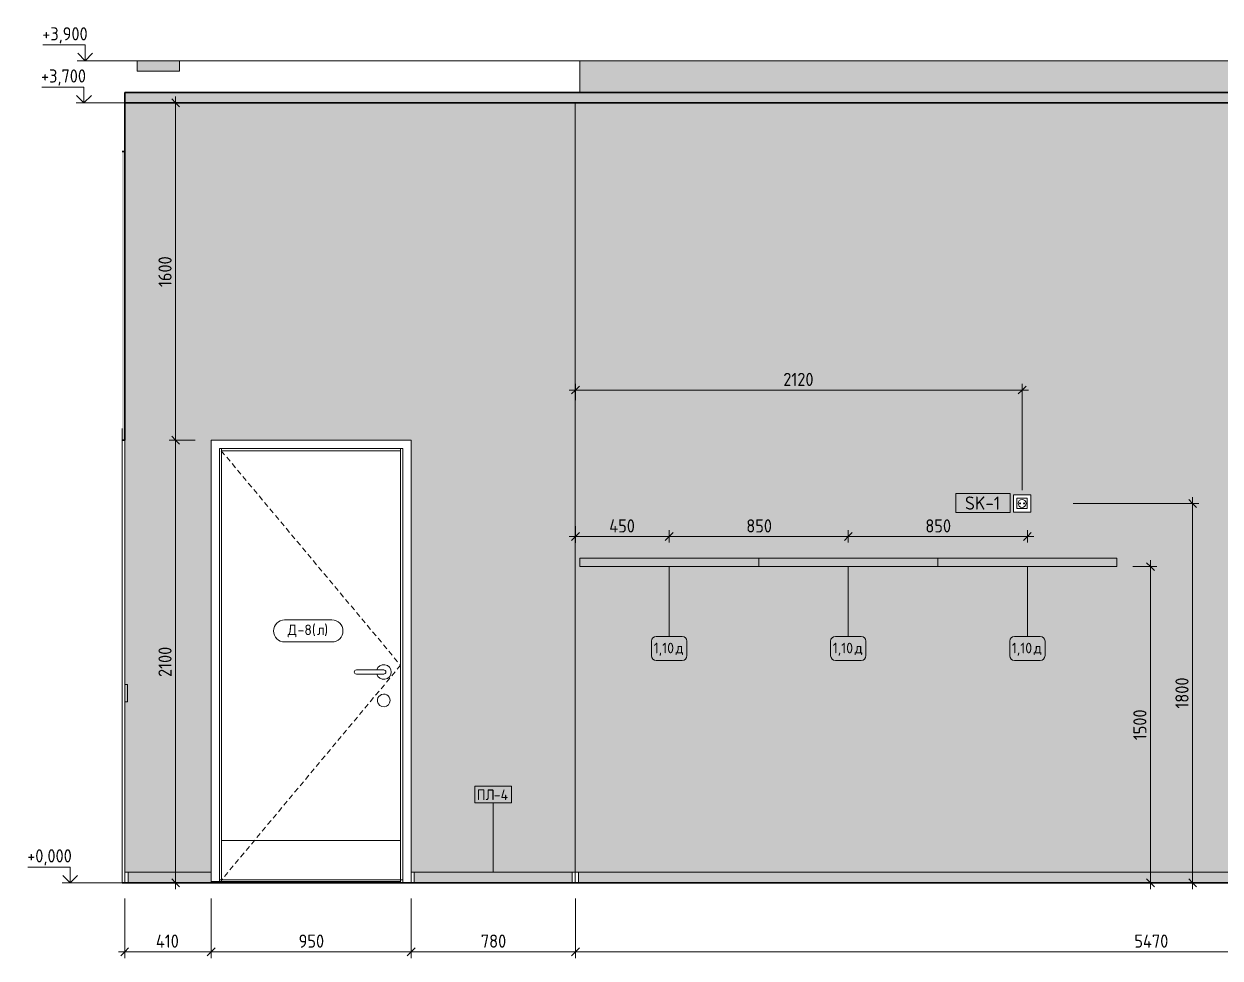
# Model space of a CAD drawing. Header units: millimetres. Extents: x 855 to 54851, y -2301 to 5636.
# Drawn here: x 20309 to 25987, y -357 to 4075 of the extents above; entities that cross this region are included whole.
import ezdxf

# ---------------------------------------------------------------- set-up
doc = ezdxf.new("R2010")
doc.units = ezdxf.units.MM
doc.linetypes.add('200_ШТРИХ__ш1_п0_6_', pattern=[40, 25, -15])
doc.linetypes.add('Штрих', pattern=[158.75, 79.375, -79.375])
for name, color, linetype, lineweight in [('A-ANNO-DIMS', 7, 'Continuous', 9), ('A-ANNO-DIMS-25', 7, 'Continuous', 9), ('A-DOOR', 7, 'Continuous', 9), ('A-DOOR-2', 7, 'Штрих', 9), ('A-DOOR-3', 7, '200_ШТРИХ__ш1_п0_6_', 9), ('A-DOOR-FRAM-1', 7, 'Continuous', 9), ('A-DOOR-FRAM-2', 7, 'Continuous', 18), ('A-DOOR-IDEN', 7, 'Continuous', 9), ('A-FLOR', 7, 'Continuous', 9), ('A-GENM', 7, 'Continuous', 9), ('A-GENM-IDEN', 7, 'Continuous', 9), ('A-WALL', 7, 'Continuous', 9), ('A-WALL-PATT', 7, 'Continuous', 9), ('E-ELEC-EQPM', 7, 'Continuous', 9), ('E-ELEC-FIXT-IDEN', 7, 'Continuous', 9), ('G-ANNO-DIMS', 7, 'Continuous', 9), ('G-ANNO-DIMS-1', 7, 'Continuous', 20), ('I-FURN-IDEN', 7, 'Continuous', 9), ('I-WALL', 7, 'Continuous', 9), ('Ограждение', 7, 'Continuous', 9), ('Поручни', 7, 'Continuous', 9), ('Электрические приборы', 7, 'Continuous', 9)]:
    doc.layers.add(name, color=color, linetype=linetype, lineweight=lineweight)
for name, color, linetype, lineweight, true_color in [('A-CLNG-1', 7, 'Continuous', 9, 0x787878), ('A-CLNG-FNSH-1', 7, 'Continuous', 30, 0x3c3c3c), ('A-FLOR-FNSH-1', 7, 'Continuous', 30, 0x3c3c3c), ('A-WALL-4', 7, 'Continuous', 30, 0x3c3c3c), ('A-WALL-FNSH-3', 7, 'Continuous', 30, 0x3c3c3c), ('I-FURN-4', 7, 'Continuous', 9, 0xc0c0c0), ('I-WALL-1', 7, 'Continuous', 9, 0x787878), ('Розетки', 7, 'Continuous', 9, 0xff1e23)]:
    doc.layers.add(name, color=color, linetype=linetype, lineweight=lineweight, true_color=true_color)
doc.layers.add('I-FURN-3', color=7, linetype='Continuous', lineweight=9, true_color=0xfbfbfb, transparency=0.7)
doc.styles.add('GOST Common_5', font='GOST_Common.ttf', dxfattribs={"height": 50})
doc.styles.add('GOST Common_6', font='GOST_Common.ttf', dxfattribs={"height": 62.5})
doc.styles.add('ISOCPEUR_2', font='isocpeur.ttf', dxfattribs={"width": 0.9, "height": 62.5})
doc.dimstyles.new('ISO-2_5_0_9К_БОЛЬШОЙ_1', dxfattribs={"dimscale": 304.8, "dimtxt": 62.248823, "dimasz": 0.123031, "dimexe": 0.098425, "dimexo": 0.246063, "dimgap": 0, "dimtad": 1, "dimdec": 0, "dimrnd": 10, "dimzin": 0, "dimdsep": 46, "dimtxsty": 'ISOCPEUR_2', "dimblk1": 'OBLIQUE', "dimblk2": 'OBLIQUE', "dimsah": 1, "dimcen": 0.09, "dimdle": 0.098425, "dimazin": 0, "dimtfac": 1, "dimtdec": 4, "dimtix": 1, "dimtmove": 0, "dimatfit": 3, "dimfxl": 1, "dimtvp": 1, "dimtolj": 1, "dimtzin": 0, "dimarcsym": 2})

# ---------------------------------------------------------------- blocks, each defined once
blk = doc.blocks.new('110_Дверь_СКБ_1Ст_Внутренняя1 - Д-8 950x2100h_охрана-32224770-Развертка 1_67-1')
at = {"layer": 'A-DOOR'}
for p, q in [((93360, 2050), (92510, 2050)), ((92510, 200), (92510, 2050)), ((93360, 2050), (93360, 200)), ((93150, 1010), (93280, 1010)), ((93280, 990), (93150, 990)), ((93280, 1010), (93246.5, 1010)), ((93246.5, 990), (93280, 990)), ((93360, 200), (92510, 200)), ((92510, 200), (92510, 14)), ((93360, 14), (93360, 200)), ((92510, 14), (93360, 14))]:
    blk.add_line(p, q, dxfattribs=at)
for centre, radius, start, end in [((93280, 1000), 35, 0, 163.3985), ((93150, 1000), 10, 90, 270), ((93280, 1000), 35, 196.6015, 360), ((93280, 1000), 10, 270, 90), ((93280, 1000), 10, 270, 90), ((93280, 865), 30, 0, 188.1699), ((93280, 865), 30, 188.1699, 0)]:
    blk.add_arc(centre, radius, start, end, dxfattribs=at)
at = {"layer": 'A-DOOR-2'}
for p, q in [((93410, 2100), (92460, 2100)), ((92460, 0), (92460, 2100)), ((93410, 2100), (92460, 2100)), ((92460, 0), (92460, 2100)), ((93410, 0), (93410, 2100)), ((93410, 0), (93410, 2100))]:
    blk.add_line(p, q, dxfattribs=at)
at = {"layer": 'A-DOOR-3'}
for p, q in [((92508.6, 2050), (93360, 1032)), ((93360, 1032), (92510, 14))]:
    blk.add_line(p, q, dxfattribs=at)
at = {"layer": 'A-DOOR-FRAM-1'}
for p, q in [((92500, 6.3), (92500, 2060)), ((92500, 2060), (93370, 2060)), ((92510, 2050), (92510, 2060)), ((92510, 2060), (92510, 200)), ((93360, 2050), (92510, 2050)), ((93360, 2060), (93360, 2050)), ((93360, 2060), (93360, 200)), ((93370, 2060), (93370, 0)), ((92510, 14), (92500, 14)), ((92510, 14), (92510, 6.3)), ((93360, 14), (93360, 6.3)), ((93370, 14), (93360, 14))]:
    blk.add_line(p, q, dxfattribs=at)
blk = doc.blocks.new('110_Дверь_СКБ_2Ст - Д-5_п_ Из игровой в коридор-32215844-Развертка 1_67-1')
at = {"layer": 'A-DOOR-FRAM-1'}
blk.add_line((92038, 2085), (92038, 0), dxfattribs=at)
at = {"layer": 'A-DOOR-FRAM-2'}
for p, q in [((92038, 2155), (92037.7, 2155)), ((92038, 2085), (92038, 2155)), ((92037.7, 2085), (92038, 2085))]:
    blk.add_line(p, q, dxfattribs=at)
blk = doc.blocks.new('GM_Отверстие прямоугольное _в плите_ - Отверстие-21985006-Развертка 1_67-1')
at = {"layer": 'A-GENM'}
blk.add_hatch(color=256, dxfattribs=at).paths.add_polyline_path([(92310, 3850), (92310, 3900), (92110, 3900), (92110, 3850)])
for p, q in [((92110, 3850), (92110, 3900)), ((92310, 3850), (92310, 3900)), ((92310, 3850), (92110, 3850))]:
    blk.add_line(p, q, dxfattribs=at)
blk = doc.blocks.new('Роз - p220-25282436-Развертка 1_67-1')
at = {"layer": 'Розетки'}
for p, q in [((96285.5, 1824.5), (96334.5, 1824.5)), ((96285.5, 1775.5), (96285.5, 1824.5)), ((96334.5, 1824.5), (96334.5, 1775.5)), ((96334.5, 1775.5), (96285.5, 1775.5))]:
    blk.add_line(p, q, dxfattribs=at)
for centre, radius, start, end in [((96310, 1800), 19, 0, 180), ((96310, 1800), 19, 180, 360), ((96300.5, 1800), 2.5, 0, 180), ((96300.5, 1800), 2.5, 180, 0), ((96319.5, 1800), 2.5, 0, 180), ((96319.5, 1800), 2.5, 180, 0)]:
    blk.add_arc(centre, radius, start, end, dxfattribs=at)
blk = doc.blocks.new('Рамки - Рамка х1-25282438-Развертка 1_67-1')
at = {"layer": 'E-ELEC-EQPM'}
for p, q in [((96269, 1841), (96351, 1841)), ((96269, 1759), (96269, 1841)), ((96285.5, 1824.5), (96285.5, 1775.5)), ((96334.5, 1824.5), (96285.5, 1824.5)), ((96334.5, 1775.5), (96334.5, 1824.5)), ((96351, 1841), (96351, 1759)), ((96285.5, 1775.5), (96334.5, 1775.5)), ((96351, 1759), (96269, 1759))]:
    blk.add_line(p, q, dxfattribs=at)
blk = doc.blocks.new('Плинтус - Плинтус светлый _сад_-32860278-Развертка 1_67-1')
at = {"layer": 'A-GENM'}
for p, q in [((92051, 0), (92051, 50)), ((92051, 50), (92066, 50)), ((92066, 50), (92066, 0))]:
    blk.add_line(p, q, dxfattribs=at)
blk = doc.blocks.new('Плинтус - Плинтус светлый _сад_-32860277-Развертка 1_67-1')
at = {"layer": 'A-GENM'}
blk.add_hatch(color=256, dxfattribs=at).paths.add_polyline_path([(92336.9, 0), (92460, 0), (92460, 50), (92066, 50), (92066, 0)])
for p, q in [((92066, 50), (92460, 50)), ((92460, 50), (92460, 0))]:
    blk.add_line(p, q, dxfattribs=at)
blk = doc.blocks.new('Плинтус - Плинтус светлый _сад_-32860279-Развертка 1_67-1')
at = {"layer": 'A-GENM'}
blk.add_hatch(color=256, dxfattribs=at).paths.add_polyline_path([(94131.7, 0), (94174, 0), (94174, 50), (93425, 50), (93425, 0), (93832.6, 0)])
for p, q in [((93410, 0), (93410, 50)), ((93410, 50), (93425, 50)), ((93425, 50), (94174, 50)), ((93425, 50), (93425, 0))]:
    blk.add_line(p, q, dxfattribs=at)
blk = doc.blocks.new('Плинтус - Плинтус светлый _сад_-32860280-Развертка 1_67-1')
at = {"layer": 'A-GENM'}
for p, q in [((94189, 50), (94174, 50)), ((94174, 50), (94174, 0)), ((94189, 50), (94189, 0))]:
    blk.add_line(p, q, dxfattribs=at)
blk = doc.blocks.new('Плинтус - Плинтус светлый _сад_-32860281-Развертка 1_67-1')
at = {"layer": 'A-GENM'}
blk.add_hatch(color=256, dxfattribs=at).paths.add_polyline_path([(99591, 0), (99660, 0), (99660, 50), (94204, 50), (94204, 0), (99553.6, 0)])
for p, q in [((94189, 0), (94189, 50)), ((94189, 50), (94204, 50)), ((94204, 50), (99660, 50)), ((94204, 50), (94204, 0)), ((99660, 50), (99660, 0))]:
    blk.add_line(p, q, dxfattribs=at)
blk = doc.blocks.new('Switch1 - Svitch х2-27773486-Развертка 1_67-1')
at = {"layer": 'Электрические приборы'}
blk.add_hatch(color=256, dxfattribs=at).paths.add_polyline_path([(92063, 859), (92063, 941), (92051, 941), (92051, 859)])
for p, q in [((92051, 941), (92063, 941)), ((92063, 941), (92063, 859)), ((92063, 859), (92051, 859))]:
    blk.add_line(p, q, dxfattribs=at)
blk = doc.blocks.new('Ограждение - Ограждение-33123519-Развертка 1_67-1')
at = {"layer": 'Ограждение'}
blk.add_hatch(color=256, dxfattribs=at).paths.add_polyline_path([(92460, 0), (93360, 0), (93360, 6.3), (92460, 6.3)])
at = {"layer": 'Поручни'}
for p, q in [((92460, 6.3), (93360, 6.3)), ((93360, 6.3), (93360, 0))]:
    blk.add_line(p, q, dxfattribs=at)
blk = doc.blocks.new('DIMBLOCK7-Развертка 1_67-1')
at = {"layer": 'A-ANNO-DIMS-25'}
for p, q in [((22927.5, -327), (22927.5, -75.1)), ((22927.5, -80.1), (22927.5, -357)), ((28397.5, -75), (28397.5, -357)), ((28397.5, -327), (28397.5, -75.1)), ((28397.5, -327), (22927.5, -327))]:
    blk.add_line(p, q, dxfattribs=at)
at = {"layer": 'A-ANNO-DIMS-25', "lineweight": 20}
for p, q in [((22927.5, -327), (22908.8, -345.8)), ((22927.5, -327), (22946.3, -308.3)), ((28397.5, -327), (28378.8, -345.8)), ((28397.5, -327), (28416.3, -308.3))]:
    blk.add_line(p, q, dxfattribs=at)
at = {"layer": 'A-ANNO-DIMS-25', "color": 0, "insert": (25580.5, -245.4), "char_height": 62.5, "width": 196.802, "attachment_point": 1, "line_spacing_factor": 1.149209, "style": 'ISOCPEUR_2'}
blk.add_mtext('5470', dxfattribs=at)
blk = doc.blocks.new('_Oblique')
at = {"color": 0, "linetype": 'ByBlock', "lineweight": -2}
blk.add_line((-0.5, -0.5), (0.5, 0.5), dxfattribs=at)
blk = doc.blocks.new('DIMBLOCK8-Развертка 1_67-1')
at = {"layer": 'A-ANNO-DIMS-25'}
for p, q in [((22147.5, -75), (22147.5, -357)), ((22147.5, -327), (22147.5, -75.1)), ((22927.5, -327), (22927.5, -75.1)), ((22927.5, -80.1), (22927.5, -357)), ((22927.5, -327), (22147.5, -327))]:
    blk.add_line(p, q, dxfattribs=at)
at = {"layer": 'A-ANNO-DIMS-25', "lineweight": 20}
for p, q in [((22147.5, -327), (22128.8, -345.8)), ((22147.5, -327), (22166.3, -308.3)), ((22927.5, -327), (22908.8, -345.8)), ((22927.5, -327), (22946.3, -308.3))]:
    blk.add_line(p, q, dxfattribs=at)
at = {"layer": 'A-ANNO-DIMS-25', "color": 0, "insert": (22478.3, -245.4), "char_height": 62.5, "width": 142.215, "attachment_point": 1, "line_spacing_factor": 1.149209, "style": 'ISOCPEUR_2'}
blk.add_mtext('780', dxfattribs=at)
blk = doc.blocks.new('DIMBLOCK9-Развертка 1_67-1')
at = {"layer": 'A-ANNO-DIMS-25'}
for p, q in [((21197.5, -75), (21197.5, -357)), ((21197.5, -327), (21197.5, -75.1)), ((22147.5, -75), (22147.5, -357)), ((22147.5, -327), (22147.5, -75.1)), ((22147.5, -327), (21197.5, -327))]:
    blk.add_line(p, q, dxfattribs=at)
at = {"layer": 'A-ANNO-DIMS-25', "lineweight": 20}
for p, q in [((21197.5, -327), (21178.8, -345.8)), ((21197.5, -327), (21216.3, -308.3)), ((22147.5, -327), (22128.8, -345.8)), ((22147.5, -327), (22166.3, -308.3))]:
    blk.add_line(p, q, dxfattribs=at)
at = {"layer": 'A-ANNO-DIMS-25', "color": 0, "insert": (21613.3, -245.4), "char_height": 62.5, "width": 142.215, "attachment_point": 1, "line_spacing_factor": 1.149209, "style": 'ISOCPEUR_2'}
blk.add_mtext('950', dxfattribs=at)
blk = doc.blocks.new('DIMBLOCK10-Развертка 1_67-1')
at = {"layer": 'A-ANNO-DIMS-25'}
for p, q in [((20787.5, -75), (20787.5, -357)), ((20787.5, -327), (20787.5, -75.1)), ((21197.5, -75), (21197.5, -357)), ((21197.5, -327), (21197.5, -75.1)), ((21197.5, -327), (20757.5, -327))]:
    blk.add_line(p, q, dxfattribs=at)
at = {"layer": 'A-ANNO-DIMS-25', "lineweight": 20}
for p, q in [((20787.5, -327), (20768.8, -345.8)), ((20787.5, -327), (20806.3, -308.3)), ((21197.5, -327), (21178.8, -345.8)), ((21197.5, -327), (21216.3, -308.3))]:
    blk.add_line(p, q, dxfattribs=at)
at = {"layer": 'A-ANNO-DIMS-25', "color": 0, "insert": (20935.7, -245.4), "char_height": 62.5, "width": 136.469, "attachment_point": 1, "line_spacing_factor": 1.149209, "style": 'ISOCPEUR_2'}
blk.add_mtext('410', dxfattribs=at)
blk = doc.blocks.new('DIMBLOCK11-Развертка 1_67-1')
at = {"layer": 'A-ANNO-DIMS-25'}
for p, q in [((20981.1, 3700), (21059.5, 3700)), ((21029.5, 3700), (20981.1, 3700)), ((21029.5, 3730), (21029.5, 2100)), ((21122.5, 2100), (20999.5, 2100)), ((21029.5, 2100), (21122.5, 2100))]:
    blk.add_line(p, q, dxfattribs=at)
at = {"layer": 'A-ANNO-DIMS-25', "lineweight": 20}
for p, q in [((21029.5, 3700), (21010.8, 3718.8)), ((21029.5, 3700), (21048.3, 3681.2)), ((21029.5, 2100), (21010.8, 2118.7)), ((21029.5, 2100), (21048.3, 2081.2))]:
    blk.add_line(p, q, dxfattribs=at)
at = {"layer": 'A-ANNO-DIMS-25', "color": 0, "insert": (20947.9, 2826.4), "char_height": 62.5, "width": 176.691, "attachment_point": 1, "rotation": 90, "line_spacing_factor": 1.149209, "style": 'ISOCPEUR_2'}
blk.add_mtext('1600', dxfattribs=at)
blk = doc.blocks.new('DIMBLOCK12-Развертка 1_67-1')
at = {"layer": 'A-ANNO-DIMS-25', "lineweight": 20}
for p, q in [((21029.5, 2100), (21010.8, 2118.7)), ((21029.5, 2100), (21048.3, 2081.2)), ((21029.5, 0), (21010.8, 18.8)), ((21029.5, 0), (21048.3, -18.8))]:
    blk.add_line(p, q, dxfattribs=at)
at = {"layer": 'A-ANNO-DIMS-25'}
for p, q in [((21122.5, 2100), (20999.5, 2100)), ((21029.5, 2100), (21029.5, -30)), ((21029.5, 2100), (21122.5, 2100)), ((20981.1, 0), (21059.5, 0)), ((21029.5, 0), (20981.1, 0))]:
    blk.add_line(p, q, dxfattribs=at)
at = {"layer": 'A-ANNO-DIMS-25', "color": 0, "insert": (20947.9, 976.4), "char_height": 62.5, "width": 176.691, "attachment_point": 1, "rotation": 90, "line_spacing_factor": 1.149209, "style": 'ISOCPEUR_2'}
blk.add_mtext('2100', dxfattribs=at)
blk = doc.blocks.new('DIMBLOCK14-Развертка 1_67-1')
at = {"layer": 'A-ANNO-DIMS-25'}
for p, q in [((22897.5, 2337.8), (25077.5, 2337.8)), ((22927.5, 2289.3), (22927.5, 2367.8)), ((22927.5, 2337.8), (22927.5, 2289.3)), ((25047.5, 1862.6), (25047.5, 2367.8)), ((25047.5, 2337.8), (25047.5, 1862.6))]:
    blk.add_line(p, q, dxfattribs=at)
at = {"layer": 'A-ANNO-DIMS-25', "lineweight": 20}
for p, q in [((22927.5, 2337.8), (22908.8, 2319.1)), ((22927.5, 2337.8), (22946.3, 2356.6)), ((25047.5, 2337.8), (25028.8, 2319.1)), ((25047.5, 2337.8), (25066.3, 2356.6))]:
    blk.add_line(p, q, dxfattribs=at)
at = {"layer": 'A-ANNO-DIMS-25', "color": 0, "insert": (23913.9, 2419.5), "char_height": 62.5, "width": 176.691, "attachment_point": 1, "line_spacing_factor": 1.149209, "style": 'ISOCPEUR_2'}
blk.add_mtext('2120', dxfattribs=at)
blk = doc.blocks.new('DIMBLOCK15-Развертка 1_67-1')
at = {"layer": 'A-ANNO-DIMS-25', "lineweight": 20}
for p, q in [((25856.9, 1800), (25838.2, 1818.8)), ((25856.9, 1800), (25875.7, 1781.2)), ((25856.9, 0), (25838.2, 18.8)), ((25856.9, 0), (25875.7, -18.8))]:
    blk.add_line(p, q, dxfattribs=at)
at = {"layer": 'A-ANNO-DIMS-25'}
for p, q in [((25856.9, 1830), (25856.9, -30)), ((25289.5, 1800), (25886.9, 1800)), ((25856.9, 1800), (25289.5, 1800)), ((25808.4, 0), (25886.9, 0)), ((25856.9, 0), (25808.4, 0))]:
    blk.add_line(p, q, dxfattribs=at)
at = {"layer": 'A-ANNO-DIMS-25', "color": 0, "insert": (25775.3, 826.4), "char_height": 62.5, "width": 176.691, "attachment_point": 1, "rotation": 90, "line_spacing_factor": 1.149209, "style": 'ISOCPEUR_2'}
blk.add_mtext('1800', dxfattribs=at)
blk = doc.blocks.new('DIMBLOCK16-Развертка 1_67-1')
at = {"layer": 'A-ANNO-DIMS-25'}
for p, q in [((24222.5, 1615), (24222.5, 1672.9)), ((25072.5, 1615), (25072.5, 1672.9)), ((25102.5, 1642.9), (24222.5, 1642.9)), ((24222.5, 1642.9), (24222.5, 1615)), ((25072.5, 1642.9), (25072.5, 1615))]:
    blk.add_line(p, q, dxfattribs=at)
at = {"layer": 'A-ANNO-DIMS-25', "lineweight": 20}
for p, q in [((24222.5, 1642.9), (24241.3, 1661.7)), ((25072.5, 1642.9), (25091.3, 1661.7)), ((24222.5, 1642.9), (24203.8, 1624.2)), ((25072.5, 1642.9), (25053.8, 1624.2))]:
    blk.add_line(p, q, dxfattribs=at)
at = {"layer": 'A-ANNO-DIMS-25', "color": 0, "insert": (24588.3, 1724.6), "char_height": 62.5, "width": 142.215, "attachment_point": 1, "line_spacing_factor": 1.149209, "style": 'ISOCPEUR_2'}
blk.add_mtext('850', dxfattribs=at)
blk = doc.blocks.new('DIMBLOCK17-Развертка 1_67-1')
at = {"layer": 'A-ANNO-DIMS-25'}
for p, q in [((23372.5, 1615), (23372.5, 1672.9)), ((24222.5, 1615), (24222.5, 1672.9)), ((24222.5, 1642.9), (23372.5, 1642.9)), ((23372.5, 1642.9), (23372.5, 1615)), ((24222.5, 1642.9), (24222.5, 1615))]:
    blk.add_line(p, q, dxfattribs=at)
at = {"layer": 'A-ANNO-DIMS-25', "lineweight": 20}
for p, q in [((23372.5, 1642.9), (23391.3, 1661.7)), ((24222.5, 1642.9), (24241.3, 1661.7)), ((23372.5, 1642.9), (23353.8, 1624.2)), ((24222.5, 1642.9), (24203.8, 1624.2))]:
    blk.add_line(p, q, dxfattribs=at)
at = {"layer": 'A-ANNO-DIMS-25', "color": 0, "insert": (23738.3, 1724.6), "char_height": 62.5, "width": 142.215, "attachment_point": 1, "line_spacing_factor": 1.149209, "style": 'ISOCPEUR_2'}
blk.add_mtext('850', dxfattribs=at)
blk = doc.blocks.new('DIMBLOCK18-Развертка 1_67-1')
at = {"layer": 'A-ANNO-DIMS-25'}
for p, q in [((22927.5, 1691.4), (22927.5, 1612.9)), ((22927.5, 1642.9), (22927.5, 1691.4)), ((23372.5, 1615), (23372.5, 1672.9)), ((23372.5, 1642.9), (22897.5, 1642.9)), ((23372.5, 1642.9), (23372.5, 1615))]:
    blk.add_line(p, q, dxfattribs=at)
at = {"layer": 'A-ANNO-DIMS-25', "lineweight": 20}
for p, q in [((22927.5, 1642.9), (22946.3, 1661.7)), ((23372.5, 1642.9), (23391.3, 1661.7)), ((22927.5, 1642.9), (22908.8, 1624.2)), ((23372.5, 1642.9), (23353.8, 1624.2))]:
    blk.add_line(p, q, dxfattribs=at)
at = {"layer": 'A-ANNO-DIMS-25', "color": 0, "insert": (23087.8, 1724.6), "char_height": 62.5, "width": 149.397, "attachment_point": 1, "line_spacing_factor": 1.149209, "style": 'ISOCPEUR_2'}
blk.add_mtext('450', dxfattribs=at)
blk = doc.blocks.new('DIMBLOCK19-Развертка 1_67-1')
at = {"layer": 'A-ANNO-DIMS-25'}
for p, q in [((25572.5, 1500), (25686.9, 1500)), ((25656.9, 1500), (25572.5, 1500)), ((25656.9, 1530), (25656.9, -30)), ((25608.4, 0), (25686.9, 0)), ((25656.9, 0), (25608.4, 0))]:
    blk.add_line(p, q, dxfattribs=at)
at = {"layer": 'A-ANNO-DIMS-25', "lineweight": 20}
for p, q in [((25656.9, 1500), (25638.2, 1518.7)), ((25656.9, 1500), (25675.7, 1481.2)), ((25656.9, 0), (25638.2, 18.8)), ((25656.9, 0), (25675.7, -18.8))]:
    blk.add_line(p, q, dxfattribs=at)
at = {"layer": 'A-ANNO-DIMS-25', "color": 0, "insert": (25575.3, 676.4), "char_height": 62.5, "width": 176.691, "attachment_point": 1, "rotation": 90, "line_spacing_factor": 1.149209, "style": 'ISOCPEUR_2'}
blk.add_mtext('1500', dxfattribs=at)
blk = doc.blocks.new('М_двери - Типоразмер_рамка-25223575-Развертка 1_67-1')
at = {"layer": 'A-DOOR-IDEN'}
for p, q in [((93033.9, 1247), (92809.1, 1247)), ((92809.1, 1143), (93033.9, 1143))]:
    blk.add_line(p, q, dxfattribs=at)
for centre, start, end in [((92809.1, 1195), 90, 270), ((93033.9, 1195), 270, 90)]:
    blk.add_arc(centre, 52, start, end, dxfattribs=at)
blk = doc.blocks.new('М_силовых электроприборов_РАЗВЕРТКИ - Типоразмер_примечание-27444908-Развертка 1_67-1')
at = {"layer": 'E-ELEC-FIXT-IDEN'}
for p, q in [((96253.9, 1847.4), (95995.6, 1847.4)), ((95995.6, 1847.4), (95995.6, 1757.3)), ((96253.9, 1757.3), (96253.9, 1847.4)), ((95995.6, 1757.3), (96253.9, 1757.3))]:
    blk.add_line(p, q, dxfattribs=at)
blk = doc.blocks.new('Mark Reiling - Mark Reiling-26174330-Развертка 1_67-1')
at = {"layer": 'A-GENM-IDEN'}
for p, q in [((93712.8, 457.8), (93712.8, 379)), ((93712.8, 457.8), (93886.2, 457.8)), ((93886.2, 457.8), (93712.8, 457.8)), ((93712.8, 457.8), (93712.8, 379)), ((93886.2, 379), (93886.2, 457.8)), ((93886.2, 379), (93886.2, 457.8)), ((93712.8, 379), (93886.2, 379)), ((93712.8, 379), (93886.2, 379))]:
    blk.add_line(p, q, dxfattribs=at)
blk = doc.blocks.new('Высотные отметки - Стрелка_Верх-17668718-Развертка 1_67-1')
at = {"layer": 'G-ANNO-DIMS'}
for p, q in [((91862.3, 3975), (91662.3, 3975)), ((91862.3, 3900), (91862.3, 3975)), ((91900.2, 3900), (91825.2, 3900))]:
    blk.add_line(p, q, dxfattribs=at)
at = {"layer": 'G-ANNO-DIMS-1'}
for q in [(91827, 3935.4), (91897.7, 3935.4)]:
    blk.add_line((91862.3, 3900), q, dxfattribs=at)
blk = doc.blocks.new('Марка_Мебель - В прямоуг_Balcon_Марка-25523697-Развертка 1_67-1')
at = {"layer": 'I-FURN-IDEN'}
for p, q in [((94551.1, 1146.5), (94551.1, 1077.5)), ((94573.6, 1169), (94696.4, 1169)), ((94718.9, 1146.5), (94718.9, 1077.7)), ((94573.5, 1055.2), (94696.4, 1055.2))]:
    blk.add_line(p, q, dxfattribs=at)
for centre, radius, start, end in [((94573.6, 1146.5), 22.5, 90, 180), ((94696.4, 1146.5), 22.5, 0, 90), ((94573.5, 1077.5), 22.3, 180, 270), ((94696.4, 1077.7), 22.5, 270, 0)]:
    blk.add_arc(centre, radius, start, end, dxfattribs=at)

msp = doc.modelspace()

# ---------------------------------------------------------------- hatches: boundary and pattern name
at = {"layer": 'A-CLNG-1'}
msp.add_hatch(color=256, dxfattribs=at).paths.add_polyline_path([(23168.4, 3700), (30307.5, 3700), (30307.5, 3750), (20787.5, 3750), (20787.5, 3700), (22947.5, 3700)])
at = {"layer": 'A-WALL-PATT'}
msp.add_hatch(color=256, dxfattribs=at).paths.add_polyline_path([(20803.5, 50), (21197.5, 50), (21197.5, 2100), (22147.5, 2100), (22147.5, 50), (22926.5, 50), (22926.5, 3700), (20788.5, 3700), (20788.5, 941), (20800.5, 941), (20800.5, 859), (20788.5, 859), (20788.5, 50), (20798.3, 50)])
h = msp.add_hatch(color=256, dxfattribs=at)
h.paths.add_polyline_path([(30306.5, 0), (30306.5, 3700), (22926.5, 3700), (22926.5, 50), (28397.5, 50), (28397.5, 2100), (29447.5, 2100), (29447.5, 50), (30305.9, 50), (30305.9, 0)])
h.paths.add_polyline_path([(24647.5, 1500), (22947.5, 1500), (22947.5, 1540), (25497.5, 1540), (25497.5, 1500), (24963.2, 1500)])
h.paths.add_polyline_path([(29597.5, 1550), (29597.5, 1650), (29697.5, 1650), (29697.5, 1550), (29669.5, 1550)])
h.paths.add_polyline_path([(25038, 1759), (25006.5, 1759), (25006.5, 1841), (25088.5, 1841), (25088.5, 1759), (25072, 1759)])
h.paths.add_polyline_path([(25057, 1797.5), (25058.3, 1797.8), (25059.2, 1798.7), (25059.5, 1800), (25059.2, 1801.2), (25058.3, 1802.2), (25057, 1802.5), (25055.8, 1802.2), (25054.9, 1801.2), (25054.5, 1800), (25054.9, 1798.7), (25055.8, 1797.8), (25056.8, 1797.5)])
h.paths.add_polyline_path([(25038, 1797.5), (25039.3, 1797.8), (25040.2, 1798.7), (25040.5, 1800), (25040.2, 1801.2), (25039.3, 1802.2), (25038, 1802.5), (25036.8, 1802.2), (25035.9, 1801.2), (25035.5, 1800), (25035.9, 1798.7), (25036.8, 1797.8), (25038, 1797.5)])
h.paths.add_polyline_path([(28972.5, 2250), (28872.5, 2250), (28872.5, 2350), (28972.5, 2350)])
at = {"layer": 'I-FURN-3'}
for points in [[(22947.5, 1500), (23797.5, 1500), (23797.5, 1540), (22947.5, 1540)], [(23797.5, 1500), (24647.5, 1500), (24647.5, 1540), (23797.5, 1540)], [(24647.5, 1500), (25497.5, 1500), (25497.5, 1540), (24647.5, 1540)]]:
    msp.add_hatch(color=256, dxfattribs=at).paths.add_polyline_path(points)
at = {"layer": 'I-WALL'}
msp.add_hatch(color=256, dxfattribs=at).paths.add_polyline_path([(29447.5, 3750), (30307.5, 3750), (30307.5, 3900), (22947.5, 3900), (22947.5, 3750), (29151.2, 3750)])
at = {"layer": 'I-WALL-1'}
h = msp.add_hatch(dxfattribs=at)
h.set_pattern_fill('FP_9', color=256, style=0, pattern_type=2)
h.set_pattern_definition([(0, (23948.7474, 0), (30.48, 7.62), [2.515, -20.345, 2.515, -20.345, -121.92]), (0, (23948.7474, 0), (30.48, 7.62), [-45.72, 2.515, -43.205, 2.515, -20.345, -53.34]), (0, (23948.7474, 0), (30.48, 7.62), [-114.3, 2.515, -12.725, 2.515, -35.585]), (120, (23960.1774, 3.81), (-21.839114, 22.586454), [2.515, -20.345, 2.515, -20.345, -121.92]), (120, (23960.1774, 3.81), (-21.839114, 22.586454), [-45.72, 2.515, -43.205, 2.515, -20.345, -53.34]), (120, (23960.1774, 3.81), (-21.839114, 22.586454), [-114.3, 2.515, -12.725, 2.515, -35.585]), (240, (23963.9874, 19.05), (-8.640886, -30.206454), [2.515, -20.345, 2.515, -20.345, -121.92]), (240, (23963.9874, 19.05), (-8.640886, -30.206454), [-45.72, 2.515, -43.205, 2.515, -20.345, -53.34]), (240, (23963.9874, 19.05), (-8.640886, -30.206454), [-114.3, 2.515, -12.725, 2.515, -35.585])])
h.paths.add_polyline_path([(20787.5, 2100), (20787.5, 3470), (20775.3, 3470), (20775.3, 2100)])

# ---------------------------------------------------------------- linework, layer by layer
at = {"layer": 'A-CLNG-FNSH-1'}
for p, q in [((30307.5, 3750), (20787.5, 3750)), ((20787.5, 3750), (20787.5, 3700)), ((20788.5, 3700), (30306.5, 3700))]:
    msp.add_line(p, q, dxfattribs=at)
at = {"layer": 'A-FLOR'}
for p, q in [((20775.3, 3900), (30347.7, 3900)), ((30347.7, -0.1), (20775.3, -0.1))]:
    msp.add_line(p, q, dxfattribs=at)
at = {"layer": 'A-FLOR-FNSH-1'}
msp.add_line((30307.5, 0), (20775.3, 0), dxfattribs=at)
at = {"layer": 'A-GENM-IDEN'}
msp.add_line((22537, 50), (22537, 378), dxfattribs=at)
at = {"layer": 'A-WALL'}
msp.add_line((20787.5, 2100), (20787.5, 3470), dxfattribs=at)
at = {"layer": 'A-WALL-4'}
for p, q in [((20787.5, 3470), (20775.3, 3470)), ((20775.3, 2100), (20787.5, 2100))]:
    msp.add_line(p, q, dxfattribs=at)
at = {"layer": 'A-WALL-FNSH-3'}
for p, q in [((20787.5, 3700), (20787.5, 3470)), ((20788.5, 3700), (20787.5, 3700)), ((20788.5, 2100), (20788.5, 3700)), ((20787.5, 2100), (20788.5, 2100))]:
    msp.add_line(p, q, dxfattribs=at)
at = {"layer": 'G-ANNO-DIMS'}
for p, q in [((20872.3, 3900), (20599.9, 3900)), ((20919, 3700), (20594, 3700)), ((20884.7, 0), (20528.5, 0))]:
    msp.add_line(p, q, dxfattribs=at)
at = {"layer": 'I-FURN-4'}
for p, q in [((22947.5, 1540), (23797.5, 1540)), ((22947.5, 1500), (22947.5, 1540)), ((23797.5, 1540), (24647.5, 1540)), ((23797.5, 1500), (23797.5, 1540)), ((23797.5, 1500), (23797.5, 1540)), ((24647.5, 1540), (25497.5, 1540)), ((24647.5, 1500), (24647.5, 1540)), ((24647.5, 1500), (24647.5, 1540)), ((25497.5, 1500), (25497.5, 1540)), ((23797.5, 1500), (22947.5, 1500)), ((24647.5, 1500), (23797.5, 1500)), ((25497.5, 1500), (24647.5, 1500))]:
    msp.add_line(p, q, dxfattribs=at)
at = {"layer": 'I-FURN-IDEN'}
for p, q in [((23372.5, 1500), (23372.5, 1169)), ((24222.5, 1500), (24222.5, 1169)), ((25072.5, 1500), (25072.5, 1169))]:
    msp.add_line(p, q, dxfattribs=at)
at = {"layer": 'I-WALL'}
for p, q in [((22947.5, 3900), (22947.5, 3750)), ((22926.5, 3700), (22926.5, 0)), ((20787.5, 0), (20787.5, 2100)), ((20788.5, 2100), (20788.5, 0)), ((21197.5, 50), (21197.5, 2100)), ((21197.5, 2100), (22147.5, 2100)), ((22147.5, 2100), (22147.5, 0))]:
    msp.add_line(p, q, dxfattribs=at)

# ---------------------------------------------------------------- block references
at = {"layer": 'A-DOOR'}
msp.add_blockref('110_Дверь_СКБ_1Ст_Внутренняя1 - Д-8 950x2100h_охрана-32224770-Развертка 1_67-1', (-71262.5, 0), dxfattribs=at)
at = {"layer": 'A-DOOR-FRAM-1'}
msp.add_blockref('110_Дверь_СКБ_2Ст - Д-5_п_ Из игровой в коридор-32215844-Развертка 1_67-1', (-71262.5, 0), dxfattribs=at)
at = {"layer": 'A-DOOR-IDEN'}
msp.add_blockref('М_двери - Типоразмер_рамка-25223575-Развертка 1_67-1', (-71262.5, 0), dxfattribs=at)
at = {"layer": 'A-GENM'}
for name in ['GM_Отверстие прямоугольное _в плите_ - Отверстие-21985006-Развертка 1_67-1', 'Плинтус - Плинтус светлый _сад_-32860278-Развертка 1_67-1', 'Плинтус - Плинтус светлый _сад_-32860277-Развертка 1_67-1', 'Плинтус - Плинтус светлый _сад_-32860279-Развертка 1_67-1', 'Плинтус - Плинтус светлый _сад_-32860280-Развертка 1_67-1', 'Плинтус - Плинтус светлый _сад_-32860281-Развертка 1_67-1']:
    msp.add_blockref(name, (-71262.5, 0), dxfattribs=at)
at = {"layer": 'A-GENM-IDEN'}
msp.add_blockref('Mark Reiling - Mark Reiling-26174330-Развертка 1_67-1', (-71262.5, 0), dxfattribs=at)
at = {"layer": 'E-ELEC-EQPM'}
msp.add_blockref('Рамки - Рамка х1-25282438-Развертка 1_67-1', (-71262.5, 0), dxfattribs=at)
at = {"layer": 'E-ELEC-FIXT-IDEN'}
msp.add_blockref('М_силовых электроприборов_РАЗВЕРТКИ - Типоразмер_примечание-27444908-Развертка 1_67-1', (-71262.5, 0), dxfattribs=at)
at = {"layer": 'G-ANNO-DIMS'}
for p in [(-71262.5, 0), (-71268.3, -200), (-71333.8, -3900)]:
    msp.add_blockref('Высотные отметки - Стрелка_Верх-17668718-Развертка 1_67-1', p, dxfattribs=at)
at = {"layer": 'I-FURN-IDEN'}
for p in [(-71262.5, 0), (-70412.5, 0), (-69562.5, 0)]:
    msp.add_blockref('Марка_Мебель - В прямоуг_Balcon_Марка-25523697-Развертка 1_67-1', p, dxfattribs=at)
at = {"layer": 'Поручни'}
msp.add_blockref('Ограждение - Ограждение-33123519-Развертка 1_67-1', (-71262.5, 0), dxfattribs=at)
at = {"layer": 'Электрические приборы'}
for name in ['Роз - p220-25282436-Развертка 1_67-1', 'Switch1 - Svitch х2-27773486-Развертка 1_67-1']:
    msp.add_blockref(name, (-71262.5, 0), dxfattribs=at)

# ---------------------------------------------------------------- texts
at = {"layer": 'A-DOOR-IDEN', "char_height": 50, "attachment_point": 1, "style": 'GOST Common_5'}
for s, insert, width in [('\\fGOST Common|b0|i0|c204|p34|;Д', (21561.6, 1225.3), 56.118), ('-8(', (21607.9, 1225.3), 112.236), ('\\fGOST Common|b0|i0|c204|p34|;л', (21700.5, 1225.3), 42.089), ('\\fGOST Common|b0|i0|c204|p34|;)', (21735.2, 1225.3), 24.051)]:
    msp.add_mtext(s, dxfattribs=dict(at, insert=insert, width=width))
at = {"layer": 'A-GENM-IDEN', "char_height": 50, "attachment_point": 1, "style": 'GOST Common_5'}
for s, insert, width in [('ПЛ', (22458.5, 442.8), 98.207), ('-4', (22539.6, 442.8), 94.198)]:
    msp.add_mtext(s, dxfattribs=dict(at, insert=insert, width=width))
at = {"layer": 'E-ELEC-FIXT-IDEN', "insert": (24776.4, 1832.9), "char_height": 62.5, "width": 212.447, "attachment_point": 1, "style": 'GOST Common_6'}
msp.add_mtext('SK-1', dxfattribs=at)
at = {"layer": 'I-FURN-IDEN', "char_height": 50, "attachment_point": 1, "style": 'GOST Common_5'}
for s, insert, width in [('1,10', (23298.5, 1138.9), 126.266), ('1,10', (24148.5, 1138.9), 126.266), ('1,10', (24998.5, 1138.9), 126.266), ('\\fGOST Common|b0|i0|c204|p34|;д', (23402.7, 1138.9), 44.093), ('\\fGOST Common|b0|i0|c204|p34|;д', (24252.7, 1138.9), 44.093), ('\\fGOST Common|b0|i0|c204|p34|;д', (25102.7, 1138.9), 44.093)]:
    msp.add_mtext(s, dxfattribs=dict(at, insert=insert, width=width))

# ---------------------------------------------------------------- dimensions: what is measured, and where the dimension line sits
at = {"layer": 'A-ANNO-DIMS'}
for base, p1, p2, override, picture, middle in [((21029.5, 2100), (21056.1, 3700), (21197.5, 2100), {"dimpost": '<>', "dimfxl": 1606.243638}, 'DIMBLOCK11-Развертка 1_67-1', (20998.3, 2900)), ((21029.5, 0), (21197.5, 2100), (21056.1, 0), {"dimpost": '<>', "dimfxl": 2104.760942}, 'DIMBLOCK12-Развертка 1_67-1', (20998.3, 1050)), ((25856.9, 0), (25214.5, 1800), (25883.4, 0), {"dimpost": '<>', "dimfxl": 1920.257859}, 'DIMBLOCK15-Развертка 1_67-1', (25825.7, 900)), ((25656.9, 0), (25497.5, 1500), (25683.4, 0), {"dimpost": '<>', "dimfxl": 1511.472308}, 'DIMBLOCK19-Развертка 1_67-1', (25625.7, 750))]:
    dim = msp.add_linear_dim(base=base, p1=p1, p2=p2, angle=90, dimstyle='ISO-2_5_0_9К_БОЛЬШОЙ_1', override=override, dxfattribs=at)
    dim.commit()
    dim.dimension.update_dxf_attribs({"geometry": picture, "text_midpoint": middle})
for base, p1, p2, override, picture, middle in [((25047.5, 2337.8), (22927.5, 2364.3), (25047.5, 1937.6), {"dimpost": '<>', "dimfxl": 2162.511448}, 'DIMBLOCK14-Развертка 1_67-1', (23987.5, 2369.1)), ((22927.5, 1642.9), (23372.5, 1540), (22927.5, 1616.4), {"dimpost": '<>', "dimfxl": 451.509164}, 'DIMBLOCK18-Развертка 1_67-1', (23150, 1674.2)), ((23372.5, 1642.9), (24222.5, 1540), (23372.5, 1540), {"dimpost": '<>', "dimfxl": 850}, 'DIMBLOCK17-Развертка 1_67-1', (23797.5, 1674.2)), ((24222.5, 1642.9), (25072.5, 1540), (24222.5, 1540), {"dimpost": '<>', "dimfxl": 850}, 'DIMBLOCK16-Развертка 1_67-1', (24647.5, 1674.2)), ((20787.5, -327), (21197.5, 0), (20787.5, 0), {"dimpost": '<>', "dimfxl": 410}, 'DIMBLOCK10-Развертка 1_67-1', (20992.5, -295.8)), ((21197.5, -327), (22147.5, 0), (21197.5, 0), {"dimpost": '<>', "dimfxl": 950}, 'DIMBLOCK9-Развертка 1_67-1', (21672.5, -295.8)), ((22147.5, -327), (22927.5, -5.1), (22147.5, 0), {"dimpost": '<>', "dimfxl": 780.016418}, 'DIMBLOCK8-Развертка 1_67-1', (22537.5, -295.8)), ((22927.5, -327), (28397.5, 0), (22927.5, -5.1), {"dimpost": '<>', "dimfxl": 5470.002341}, 'DIMBLOCK7-Развертка 1_67-1', (25662.5, -295.8))]:
    dim = msp.add_linear_dim(base=base, p1=p1, p2=p2, dimstyle='ISO-2_5_0_9К_БОЛЬШОЙ_1', override=override, dxfattribs=at)
    dim.commit()
    dim.dimension.update_dxf_attribs({"geometry": picture, "text_midpoint": middle})

# ---------------------------------------------------------------- next in the draw order: texts
at = {"layer": 'G-ANNO-DIMS', "char_height": 62.5, "width": 254.705, "attachment_point": 1, "line_spacing_factor": 1.149209, "style": 'ISOCPEUR_2', "bg_fill": 3, "box_fill_scale": 1.25, "bg_fill_color": 256, "bg_fill_true_color": 13158600, "bg_fill_transparency": 0}
for s, insert in [('+3,900', (20396.3, 4059.2)), ('+3,700', (20390.4, 3859.2)), ('+0,000', (20324.9, 159.2))]:
    msp.add_mtext(s, dxfattribs=dict(at, insert=insert))

doc.saveas('drawing.dxf')
